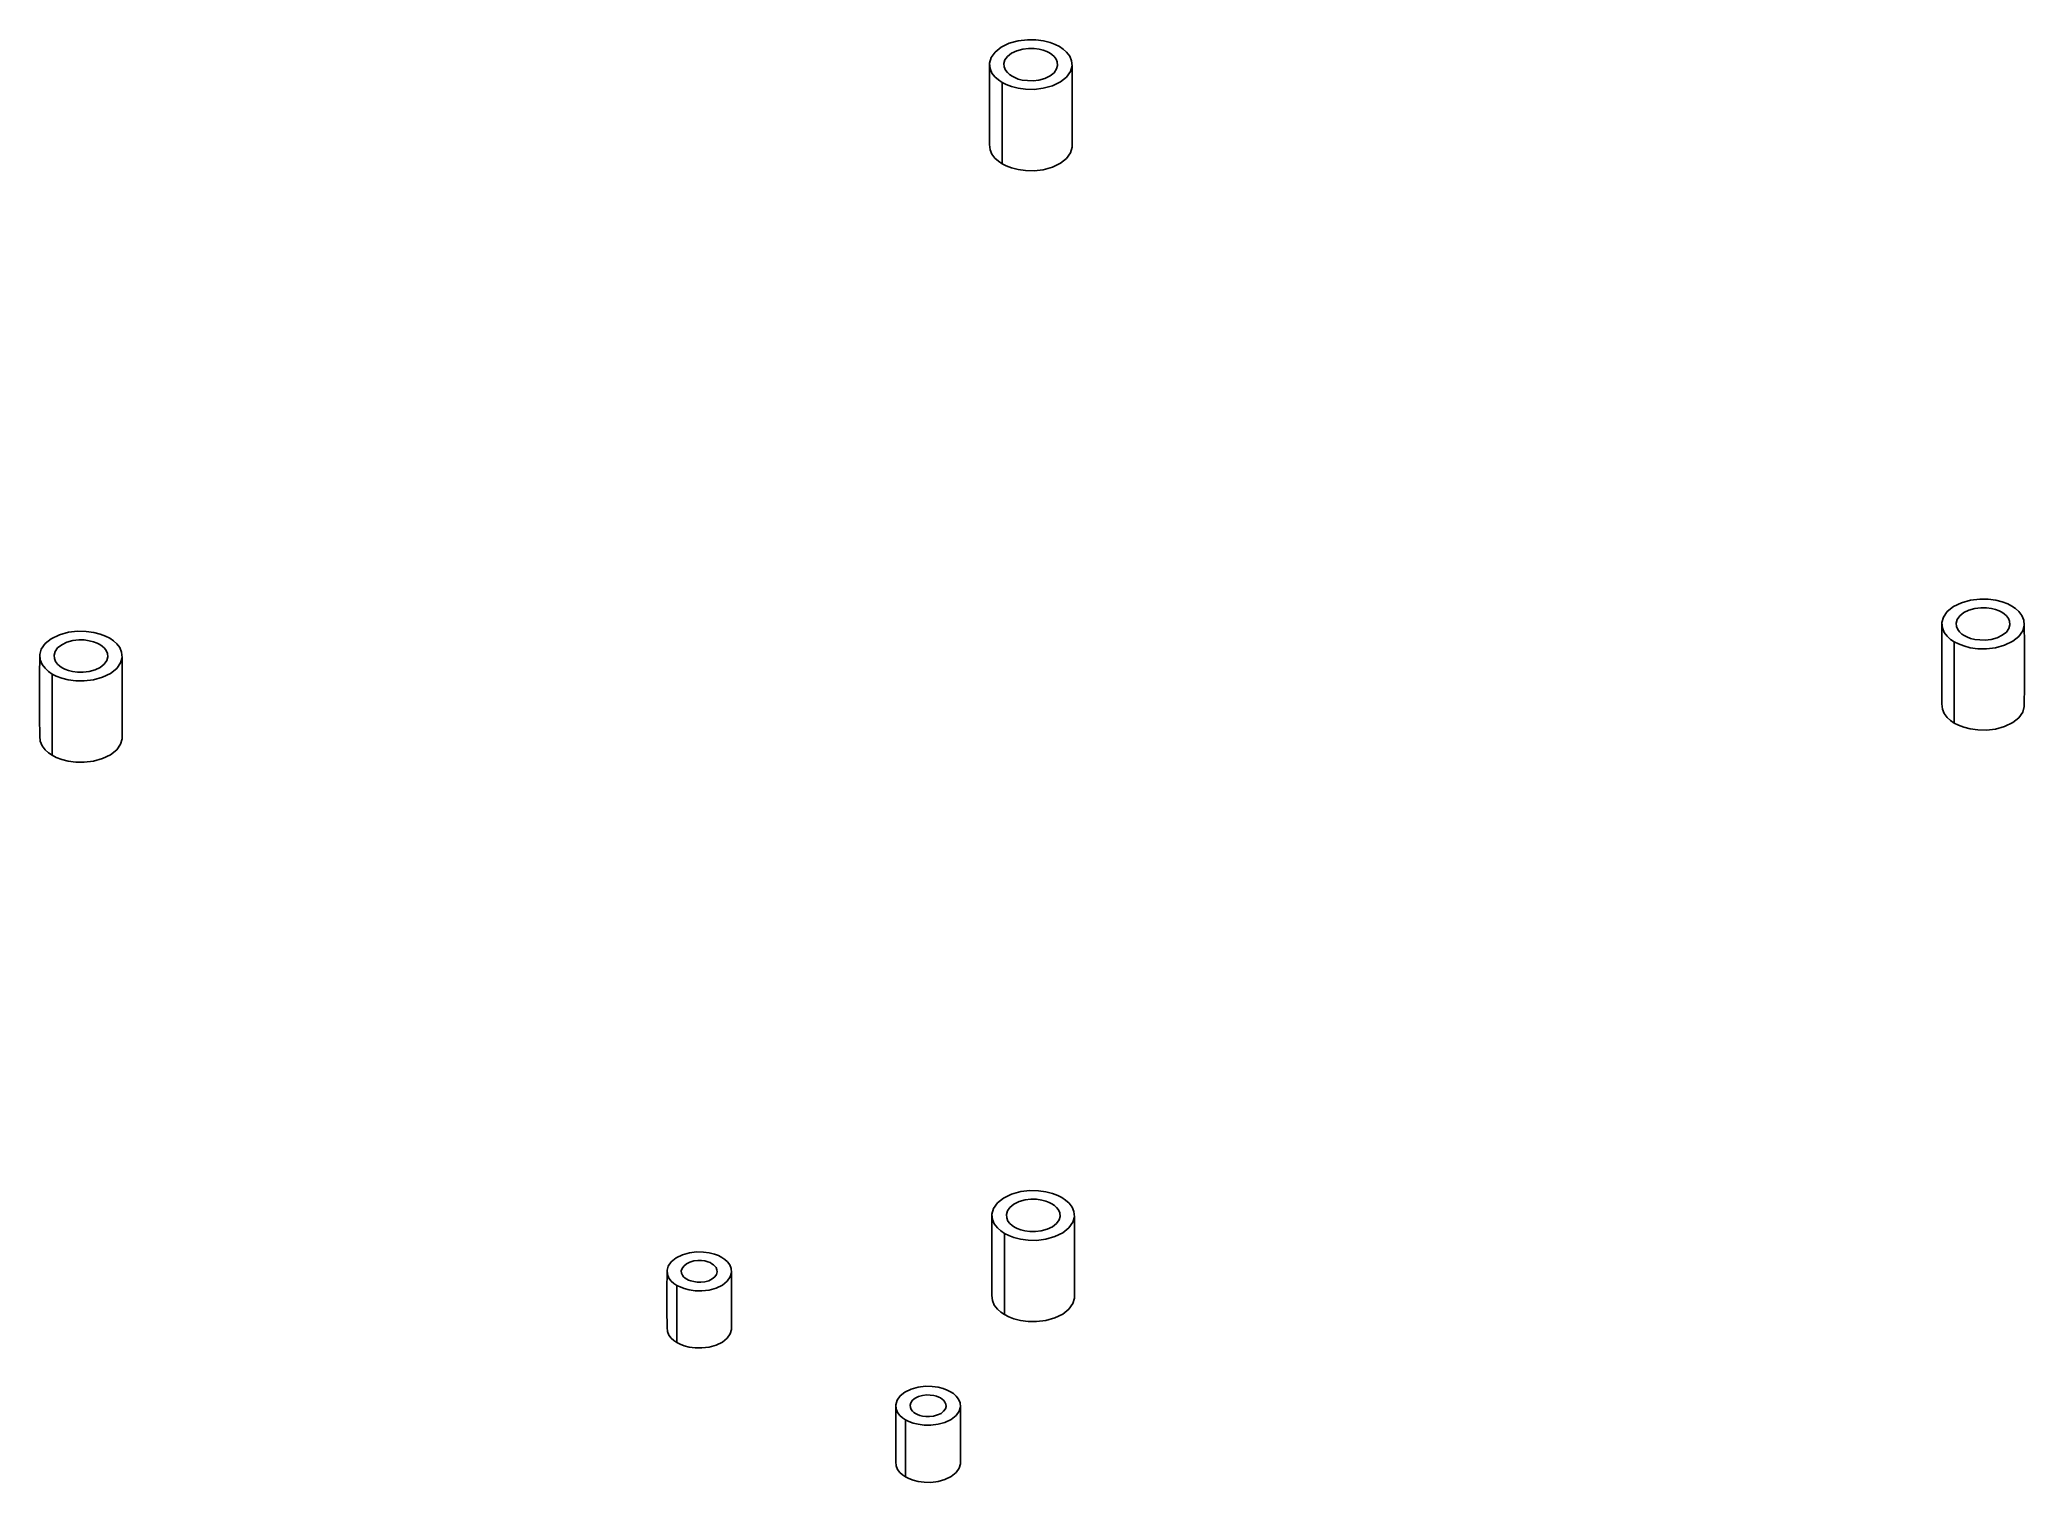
# Model space of a CAD drawing. Header units: millimetres. Extents: x -55 to 55, y -18 to 62.
import ezdxf

# ---------------------------------------------------------------- set-up
doc = ezdxf.new("R2010")
doc.units = ezdxf.units.MM
doc.layers.add('VISIBLE', color=7, linetype='Continuous')

msp = doc.modelspace()

# ---------------------------------------------------------------- linework, layer by layer
at = {"layer": 'VISIBLE'}
for p, q in [((-1.27, 61.94), (-0.77, 62.08)), ((-0.77, 62.08), (-0.26, 62.14)), ((-0.26, 62.14), (0.22, 62.14)), ((0.22, 62.14), (0.65, 62.08)), ((0.65, 62.08), (1.01, 61.99)), ((1.01, 61.99), (1.3, 61.88)), ((-2.36, 60.83), (-2.28, 61.14)), ((-2.28, 61.14), (-2.06, 61.45)), ((-2.06, 61.45), (-1.72, 61.73)), ((-1.72, 61.73), (-1.27, 61.94)), ((-1.57, 60.81), (-1.51, 61.01)), ((-1.51, 61.01), (-1.37, 61.21)), ((-1.37, 61.21), (-1.14, 61.39)), ((-1.14, 61.39), (-0.85, 61.53)), ((-0.85, 61.53), (-0.52, 61.62)), ((-0.52, 61.62), (-0.19, 61.66)), ((-0.19, 61.66), (0.12, 61.66)), ((0.12, 61.66), (0.4, 61.62)), ((0.4, 61.62), (0.63, 61.56)), ((0.63, 61.56), (0.83, 61.49)), ((0.83, 61.49), (0.98, 61.41)), ((0.98, 61.41), (1.11, 61.32)), ((1.11, 61.32), (1.24, 61.2)), ((1.24, 61.2), (1.34, 61.06)), ((1.3, 61.88), (1.54, 61.76)), ((1.34, 61.06), (1.41, 60.9)), ((1.41, 60.9), (1.43, 60.71)), ((1.54, 61.76), (1.74, 61.62)), ((1.74, 61.62), (1.93, 61.44)), ((1.93, 61.44), (2.1, 61.23)), ((2.1, 61.23), (2.2, 60.97)), ((2.2, 60.97), (2.23, 60.68)), ((-2.37, 59.6), (-2.36, 60.83)), ((-2.36, 60.83), (-2.34, 60.54)), ((-2.34, 60.54), (-2.23, 60.28)), ((-2.23, 60.28), (-2.07, 60.07)), ((-2.07, 60.07), (-1.87, 59.9)), ((-1.87, 59.9), (-1.67, 59.76)), ((-1.67, 55.22), (-1.67, 59.76)), ((-1.67, 59.76), (-1.44, 59.64)), ((-1.57, 60.81), (-1.55, 60.62)), ((-1.55, 60.62), (-1.48, 60.45)), ((-1.48, 60.45), (-1.37, 60.31)), ((-1.37, 60.31), (-1.25, 60.2)), ((-1.25, 60.2), (-1.11, 60.11)), ((-1.11, 60.11), (-0.96, 60.03)), ((-0.96, 60.03), (-0.77, 59.95)), ((-0.77, 59.95), (-0.54, 59.89)), ((-0.54, 59.89), (-0.26, 59.86)), ((-0.26, 59.86), (0.06, 59.85)), ((0.06, 59.85), (0.39, 59.89)), ((0.39, 59.89), (0.72, 59.98)), ((0.72, 59.98), (1.01, 60.12)), ((1.01, 60.12), (1.23, 60.3)), ((1.14, 59.57), (1.58, 59.79)), ((1.23, 60.3), (1.37, 60.51)), ((1.37, 60.51), (1.43, 60.71)), ((1.58, 59.79), (1.93, 60.06)), ((1.93, 60.06), (2.14, 60.37)), ((2.14, 60.37), (2.23, 60.68)), ((2.23, 60.68), (2.23, 59.64)), ((-2.37, 57.33), (-2.37, 59.6)), ((-1.44, 59.64), (-1.14, 59.53)), ((-1.14, 59.53), (-0.78, 59.43)), ((-0.78, 59.43), (-0.36, 59.38)), ((-0.36, 59.38), (0.12, 59.37)), ((0.12, 59.37), (0.63, 59.43)), ((0.63, 59.43), (1.14, 59.57)), ((2.23, 57.37), (2.23, 59.64)), ((-2.37, 57.33), (-2.36, 56.29)), ((2.23, 56.14), (2.23, 57.37)), ((-2.36, 56.29), (-2.34, 56)), ((-2.34, 56), (-2.23, 55.75)), ((-2.23, 55.75), (-2.07, 55.53)), ((-2.07, 55.53), (-1.87, 55.36)), ((-1.87, 55.36), (-1.67, 55.22)), ((1.58, 55.25), (1.93, 55.52)), ((1.93, 55.52), (2.14, 55.83)), ((2.14, 55.83), (2.23, 56.14)), ((-1.67, 55.22), (-1.44, 55.1)), ((-1.44, 55.1), (-1.14, 54.99)), ((-1.14, 54.99), (-0.78, 54.9)), ((-0.78, 54.9), (-0.36, 54.84)), ((-0.36, 54.84), (0.12, 54.83)), ((0.12, 54.83), (0.63, 54.89)), ((0.63, 54.89), (1.14, 55.03)), ((1.14, 55.03), (1.58, 55.25)), ((50.72, 29.63), (50.81, 29.94)), ((50.81, 29.94), (51.02, 30.25)), ((51.02, 30.25), (51.37, 30.53)), ((51.37, 30.53), (51.81, 30.74)), ((51.58, 29.81), (51.72, 30.01)), ((51.72, 30.01), (51.94, 30.19)), ((51.81, 30.74), (52.32, 30.88)), ((51.94, 30.19), (52.23, 30.33)), ((52.23, 30.33), (52.56, 30.42)), ((52.32, 30.88), (52.83, 30.94)), ((52.56, 30.42), (52.89, 30.46)), ((52.83, 30.94), (53.31, 30.94)), ((52.89, 30.46), (53.21, 30.46)), ((53.21, 30.46), (53.48, 30.42)), ((53.31, 30.94), (53.73, 30.88)), ((53.48, 30.42), (53.72, 30.36)), ((53.72, 30.36), (53.91, 30.28)), ((53.73, 30.88), (54.09, 30.79)), ((53.91, 30.28), (54.06, 30.21)), ((54.06, 30.21), (54.2, 30.12)), ((54.09, 30.79), (54.39, 30.67)), ((54.2, 30.12), (54.32, 30)), ((54.32, 30), (54.43, 29.86)), ((54.39, 30.67), (54.62, 30.55)), ((54.62, 30.55), (54.82, 30.42)), ((54.82, 30.42), (55.02, 30.24)), ((55.02, 30.24), (55.18, 30.03)), ((55.18, 30.03), (55.29, 29.77)), ((-54.67, 28.73), (-54.22, 28.95)), ((-54.22, 28.95), (-53.72, 29.09)), ((-53.72, 29.09), (-53.21, 29.15)), ((-53.21, 29.15), (-52.73, 29.14)), ((-52.73, 29.14), (-52.3, 29.08)), ((-52.3, 29.08), (-51.94, 28.99)), ((-51.94, 28.99), (-51.65, 28.88)), ((-51.65, 28.88), (-51.41, 28.76)), ((50.72, 28.4), (50.72, 29.63)), ((50.72, 29.63), (50.75, 29.34)), ((50.75, 29.34), (50.85, 29.08)), ((50.85, 29.08), (51.02, 28.87)), ((51.02, 28.87), (51.21, 28.69)), ((51.52, 29.6), (51.58, 29.81)), ((51.52, 29.6), (51.54, 29.41)), ((51.54, 29.41), (51.61, 29.25)), ((51.61, 29.25), (51.71, 29.11)), ((51.71, 29.11), (51.84, 28.99)), ((51.84, 28.99), (51.97, 28.9)), ((51.97, 28.9), (52.12, 28.83)), ((52.12, 28.83), (52.32, 28.75)), ((53.47, 28.69), (53.8, 28.78)), ((53.8, 28.78), (54.09, 28.92)), ((54.09, 28.92), (54.32, 29.1)), ((54.32, 29.1), (54.46, 29.3)), ((54.43, 29.86), (54.5, 29.7)), ((54.46, 29.3), (54.51, 29.51)), ((54.5, 29.7), (54.51, 29.51)), ((54.67, 28.59), (55.01, 28.86)), ((55.01, 28.86), (55.23, 29.17)), ((55.23, 29.17), (55.31, 29.48)), ((55.29, 29.77), (55.31, 29.48)), ((55.31, 29.48), (55.32, 28.44)), ((-55.32, 26.61), (-55.31, 27.84)), ((-55.31, 27.84), (-55.23, 28.15)), ((-55.31, 27.84), (-55.29, 27.55)), ((-55.23, 28.15), (-55.01, 28.46)), ((-55.01, 28.46), (-54.67, 28.73)), ((-54.51, 27.81), (-54.46, 28.01)), ((-54.51, 27.81), (-54.5, 27.62)), ((-54.46, 28.01), (-54.32, 28.22)), ((-54.32, 28.22), (-54.09, 28.39)), ((-54.09, 28.39), (-53.8, 28.54)), ((-53.8, 28.54), (-53.47, 28.63)), ((-53.47, 28.63), (-53.14, 28.67)), ((-53.14, 28.67), (-52.83, 28.66)), ((-52.83, 28.66), (-52.55, 28.62)), ((-52.55, 28.62), (-52.32, 28.56)), ((-52.32, 28.56), (-52.12, 28.49)), ((-52.12, 28.49), (-51.97, 28.41)), ((-51.97, 28.41), (-51.84, 28.32)), ((-51.84, 28.32), (-51.71, 28.21)), ((-51.71, 28.21), (-51.61, 28.07)), ((-51.61, 28.07), (-51.54, 27.9)), ((-51.58, 27.51), (-51.52, 27.71)), ((-51.54, 27.9), (-51.52, 27.71)), ((-51.41, 28.76), (-51.21, 28.62)), ((-51.21, 28.62), (-51.02, 28.45)), ((-51.02, 28.45), (-50.85, 28.24)), ((-50.85, 28.24), (-50.75, 27.98)), ((-50.81, 27.38), (-50.72, 27.69)), ((-50.75, 27.98), (-50.72, 27.69)), ((-50.72, 27.69), (-50.72, 26.65)), ((50.72, 26.13), (50.72, 28.4)), ((51.21, 28.69), (51.41, 28.56)), ((51.41, 24.02), (51.41, 28.56)), ((51.41, 28.56), (51.65, 28.44)), ((51.65, 28.44), (51.94, 28.33)), ((51.94, 28.33), (52.3, 28.23)), ((52.3, 28.23), (52.73, 28.17)), ((52.32, 28.75), (52.55, 28.69)), ((52.55, 28.69), (52.83, 28.66)), ((52.73, 28.17), (53.21, 28.17)), ((52.83, 28.66), (53.14, 28.65)), ((53.14, 28.65), (53.47, 28.69)), ((53.21, 28.17), (53.72, 28.23)), ((53.72, 28.23), (54.22, 28.37)), ((54.22, 28.37), (54.67, 28.59)), ((55.32, 26.17), (55.32, 28.44)), ((-55.32, 24.34), (-55.32, 26.61)), ((-55.29, 27.55), (-55.18, 27.29)), ((-55.18, 27.29), (-55.02, 27.08)), ((-55.02, 27.08), (-54.82, 26.9)), ((-54.82, 26.9), (-54.62, 26.76)), ((-54.62, 22.23), (-54.62, 26.76)), ((-54.62, 26.76), (-54.39, 26.64)), ((-54.5, 27.62), (-54.43, 27.45)), ((-54.43, 27.45), (-54.32, 27.31)), ((-54.39, 26.64), (-54.09, 26.53)), ((-54.32, 27.31), (-54.2, 27.2)), ((-54.2, 27.2), (-54.06, 27.11)), ((-54.06, 27.11), (-53.91, 27.03)), ((-53.91, 27.03), (-53.72, 26.96)), ((-53.72, 26.96), (-53.48, 26.9)), ((-53.48, 26.9), (-53.21, 26.86)), ((-53.21, 26.86), (-52.89, 26.86)), ((-52.89, 26.86), (-52.56, 26.9)), ((-52.56, 26.9), (-52.23, 26.99)), ((-52.32, 26.44), (-51.81, 26.58)), ((-52.23, 26.99), (-51.94, 27.13)), ((-51.94, 27.13), (-51.72, 27.31)), ((-51.81, 26.58), (-51.37, 26.79)), ((-51.72, 27.31), (-51.58, 27.51)), ((-51.37, 26.79), (-51.02, 27.07)), ((-51.02, 27.07), (-50.81, 27.38)), ((-50.72, 24.38), (-50.72, 26.65)), ((-54.09, 26.53), (-53.73, 26.44)), ((-53.73, 26.44), (-53.31, 26.38)), ((-53.31, 26.38), (-52.83, 26.38)), ((-52.83, 26.38), (-52.32, 26.44)), ((50.72, 26.13), (50.72, 25.09)), ((55.31, 24.94), (55.32, 26.17)), ((-50.72, 23.15), (-50.72, 24.38)), ((50.72, 25.09), (50.75, 24.8)), ((50.75, 24.8), (50.85, 24.55)), ((50.85, 24.55), (51.02, 24.33)), ((55.01, 24.32), (55.23, 24.63)), ((55.23, 24.63), (55.31, 24.94)), ((-55.32, 24.34), (-55.31, 23.3)), ((-55.31, 23.3), (-55.29, 23.01)), ((51.02, 24.33), (51.21, 24.16)), ((51.21, 24.16), (51.41, 24.02)), ((51.41, 24.02), (51.65, 23.9)), ((51.65, 23.9), (51.94, 23.79)), ((51.94, 23.79), (52.3, 23.7)), ((52.3, 23.7), (52.73, 23.64)), ((52.73, 23.64), (53.21, 23.63)), ((53.21, 23.63), (53.72, 23.69)), ((53.72, 23.69), (54.22, 23.83)), ((54.22, 23.83), (54.67, 24.05)), ((54.67, 24.05), (55.01, 24.32)), ((-55.29, 23.01), (-55.18, 22.75)), ((-55.18, 22.75), (-55.02, 22.54)), ((-55.02, 22.54), (-54.82, 22.36)), ((-54.82, 22.36), (-54.62, 22.23)), ((-54.62, 22.23), (-54.39, 22.11)), ((-51.81, 22.04), (-51.37, 22.26)), ((-51.37, 22.26), (-51.02, 22.53)), ((-51.02, 22.53), (-50.81, 22.84)), ((-50.81, 22.84), (-50.72, 23.15)), ((-54.39, 22.11), (-54.09, 21.99)), ((-54.09, 21.99), (-53.73, 21.9)), ((-53.73, 21.9), (-53.31, 21.84)), ((-53.31, 21.84), (-52.83, 21.84)), ((-52.83, 21.84), (-52.32, 21.9)), ((-52.32, 21.9), (-51.81, 22.04)), ((-1.14, -2.25), (-0.63, -2.11)), ((-0.63, -2.11), (-0.12, -2.05)), ((-0.12, -2.05), (0.36, -2.06)), ((0.36, -2.06), (0.78, -2.12)), ((0.78, -2.12), (1.14, -2.21)), ((1.14, -2.21), (1.44, -2.32)), ((-2.23, -3.36), (-2.14, -3.05)), ((-2.14, -3.05), (-1.93, -2.74)), ((-1.93, -2.74), (-1.58, -2.47)), ((-1.58, -2.47), (-1.14, -2.25)), ((-1.43, -3.39), (-1.37, -3.19)), ((-1.37, -3.19), (-1.23, -2.99)), ((-1.23, -2.99), (-1.01, -2.81)), ((-1.01, -2.81), (-0.72, -2.67)), ((-0.72, -2.67), (-0.39, -2.57)), ((-0.39, -2.57), (-0.06, -2.53)), ((-0.06, -2.53), (0.26, -2.54)), ((0.26, -2.54), (0.54, -2.58)), ((0.54, -2.58), (0.77, -2.64)), ((0.77, -2.64), (0.96, -2.71)), ((0.96, -2.71), (1.11, -2.79)), ((1.11, -2.79), (1.25, -2.88)), ((1.25, -2.88), (1.37, -2.99)), ((1.37, -2.99), (1.48, -3.13)), ((1.44, -2.32), (1.67, -2.44)), ((1.48, -3.13), (1.55, -3.3)), ((1.55, -3.3), (1.57, -3.49)), ((1.67, -2.44), (1.87, -2.58)), ((1.87, -2.58), (2.07, -2.75)), ((2.07, -2.75), (2.23, -2.97)), ((2.23, -2.97), (2.34, -3.22)), ((2.34, -3.22), (2.36, -3.51)), ((-2.23, -4.59), (-2.23, -3.36)), ((-2.23, -3.36), (-2.2, -3.66)), ((-2.2, -3.66), (-2.1, -3.91)), ((-2.1, -3.91), (-1.93, -4.13)), ((-1.93, -4.13), (-1.74, -4.3)), ((-1.74, -4.3), (-1.54, -4.44)), ((-1.43, -3.39), (-1.41, -3.58)), ((-1.41, -3.58), (-1.34, -3.75)), ((-1.34, -3.75), (-1.24, -3.89)), ((-1.24, -3.89), (-1.11, -4)), ((-1.11, -4), (-0.98, -4.09)), ((-0.98, -4.09), (-0.83, -4.17)), ((-0.83, -4.17), (-0.63, -4.24)), ((-0.63, -4.24), (-0.4, -4.3)), ((-0.4, -4.3), (-0.12, -4.34)), ((-0.12, -4.34), (0.19, -4.34)), ((0.19, -4.34), (0.52, -4.3)), ((0.52, -4.3), (0.85, -4.21)), ((0.85, -4.21), (1.14, -4.07)), ((1.14, -4.07), (1.37, -3.89)), ((1.27, -4.62), (1.72, -4.41)), ((1.37, -3.89), (1.51, -3.69)), ((1.51, -3.69), (1.57, -3.49)), ((1.72, -4.41), (2.06, -4.13)), ((2.06, -4.13), (2.28, -3.82)), ((2.28, -3.82), (2.36, -3.51)), ((2.36, -3.51), (2.37, -4.55)), ((-19.49, -5.63), (-19.1, -5.52)), ((-19.1, -5.52), (-18.7, -5.47)), ((-18.7, -5.47), (-18.32, -5.48)), ((-18.32, -5.48), (-17.99, -5.52)), ((-17.99, -5.52), (-17.7, -5.6)), ((-2.23, -6.86), (-2.23, -4.59)), ((-1.54, -8.97), (-1.54, -4.44)), ((-1.54, -4.44), (-1.3, -4.56)), ((-1.3, -4.56), (-1.01, -4.67)), ((-1.01, -4.67), (-0.65, -4.76)), ((-0.65, -4.76), (-0.22, -4.82)), ((-0.22, -4.82), (0.26, -4.83)), ((0.26, -4.83), (0.77, -4.76)), ((0.77, -4.76), (1.27, -4.62)), ((2.37, -6.82), (2.37, -4.55)), ((-20.35, -7.64), (-20.34, -6.5)), ((-20.34, -6.5), (-20.28, -6.26)), ((-20.34, -6.5), (-20.32, -6.73)), ((-20.28, -6.26), (-20.11, -6.02)), ((-20.11, -6.02), (-19.84, -5.8)), ((-19.84, -5.8), (-19.49, -5.63)), ((-19.55, -6.53), (-19.51, -6.39)), ((-19.55, -6.53), (-19.53, -6.65)), ((-19.51, -6.39), (-19.41, -6.26)), ((-19.41, -6.26), (-19.26, -6.14)), ((-19.26, -6.14), (-19.07, -6.04)), ((-19.07, -6.04), (-18.85, -5.98)), ((-18.85, -5.98), (-18.63, -5.96)), ((-18.63, -5.96), (-18.42, -5.96)), ((-18.42, -5.96), (-18.23, -5.98)), ((-18.23, -5.98), (-18.08, -6.02)), ((-18.08, -6.02), (-17.95, -6.07)), ((-17.95, -6.07), (-17.85, -6.13)), ((-17.85, -6.13), (-17.76, -6.19)), ((-17.76, -6.19), (-17.68, -6.26)), ((-17.7, -5.6), (-17.48, -5.68)), ((-17.68, -6.26), (-17.61, -6.35)), ((-17.61, -6.35), (-17.56, -6.47)), ((-17.59, -6.73), (-17.55, -6.59)), ((-17.56, -6.47), (-17.55, -6.59)), ((-17.48, -5.68), (-17.29, -5.78)), ((-17.29, -5.78), (-17.13, -5.89)), ((-17.13, -5.89), (-16.98, -6.02)), ((-16.98, -6.02), (-16.85, -6.19)), ((-16.85, -6.19), (-16.77, -6.39)), ((-16.82, -6.86), (-16.75, -6.62)), ((-16.77, -6.39), (-16.75, -6.62)), ((-16.75, -6.62), (-16.75, -7.61)), ((-20.35, -8.7), (-20.35, -7.64)), ((-20.32, -6.73), (-20.24, -6.93)), ((-20.24, -6.93), (-20.11, -7.1)), ((-20.11, -7.1), (-19.96, -7.23)), ((-19.96, -7.23), (-19.8, -7.34)), ((-19.8, -10.53), (-19.8, -7.34)), ((-19.8, -7.34), (-19.62, -7.43)), ((-19.62, -7.43), (-19.39, -7.52)), ((-19.53, -6.65), (-19.49, -6.77)), ((-19.49, -6.77), (-19.42, -6.86)), ((-19.42, -6.86), (-19.33, -6.93)), ((-19.39, -7.52), (-19.11, -7.59)), ((-19.33, -6.93), (-19.24, -6.99)), ((-19.24, -6.99), (-19.14, -7.05)), ((-19.14, -7.05), (-19.01, -7.09)), ((-19.11, -7.59), (-18.78, -7.64)), ((-19.01, -7.09), (-18.86, -7.13)), ((-18.86, -7.13), (-18.67, -7.16)), ((-18.78, -7.64), (-18.4, -7.65)), ((-18.67, -7.16), (-18.46, -7.16)), ((-18.46, -7.16), (-18.24, -7.14)), ((-18.4, -7.65), (-18, -7.6)), ((-18.24, -7.14), (-18.02, -7.08)), ((-18.02, -7.08), (-17.83, -6.98)), ((-18, -7.6), (-17.6, -7.49)), ((-17.83, -6.98), (-17.68, -6.86)), ((-17.68, -6.86), (-17.59, -6.73)), ((-17.6, -7.49), (-17.26, -7.32)), ((-17.26, -7.32), (-16.99, -7.1)), ((-16.99, -7.1), (-16.82, -6.86)), ((-16.75, -8.67), (-16.75, -7.61)), ((-2.23, -6.86), (-2.23, -7.9)), ((2.36, -8.05), (2.37, -6.82)), ((-20.35, -8.7), (-20.34, -9.69)), ((-16.75, -9.8), (-16.75, -8.67)), ((-2.23, -7.9), (-2.2, -8.19)), ((-2.2, -8.19), (-2.1, -8.45)), ((-2.1, -8.45), (-1.93, -8.66)), ((-1.93, -8.66), (-1.74, -8.84)), ((-1.74, -8.84), (-1.54, -8.97)), ((1.72, -8.95), (2.06, -8.67)), ((2.06, -8.67), (2.28, -8.36)), ((2.28, -8.36), (2.36, -8.05)), ((-20.34, -9.69), (-20.32, -9.91)), ((-20.32, -9.91), (-20.24, -10.11)), ((-16.82, -10.05), (-16.75, -9.8)), ((-1.54, -8.97), (-1.3, -9.09)), ((-1.3, -9.09), (-1.01, -9.21)), ((-1.01, -9.21), (-0.65, -9.3)), ((-0.65, -9.3), (-0.22, -9.36)), ((-0.22, -9.36), (0.26, -9.36)), ((0.26, -9.36), (0.77, -9.3)), ((0.77, -9.3), (1.27, -9.16)), ((1.27, -9.16), (1.72, -8.95)), ((-20.24, -10.11), (-20.11, -10.28)), ((-20.11, -10.28), (-19.96, -10.42)), ((-19.96, -10.42), (-19.8, -10.53)), ((-19.8, -10.53), (-19.62, -10.62)), ((-19.62, -10.62), (-19.39, -10.71)), ((-19.39, -10.71), (-19.11, -10.78)), ((-19.11, -10.78), (-18.78, -10.82)), ((-18.78, -10.82), (-18.4, -10.83)), ((-18.4, -10.83), (-18, -10.78)), ((-18, -10.78), (-17.6, -10.67)), ((-17.6, -10.67), (-17.26, -10.5)), ((-17.26, -10.5), (-16.99, -10.29)), ((-16.99, -10.29), (-16.82, -10.05)), ((-7.08, -13.3), (-6.74, -13.13)), ((-6.74, -13.13), (-6.34, -13.02)), ((-6.34, -13.02), (-5.94, -12.97)), ((-5.94, -12.97), (-5.56, -12.98)), ((-5.56, -12.98), (-5.23, -13.02)), ((-5.23, -13.02), (-4.95, -13.09)), ((-4.95, -13.09), (-4.72, -13.18)), ((-4.72, -13.18), (-4.54, -13.27)), ((-4.54, -13.27), (-4.38, -13.38)), ((-7.59, -14), (-7.52, -13.75)), ((-7.59, -15.13), (-7.59, -14)), ((-7.59, -14), (-7.57, -14.23)), ((-7.57, -14.23), (-7.49, -14.43)), ((-7.52, -13.75), (-7.35, -13.51)), ((-7.35, -13.51), (-7.08, -13.3)), ((-6.79, -14.02), (-6.75, -13.89)), ((-6.79, -14.02), (-6.78, -14.15)), ((-6.78, -14.15), (-6.73, -14.26)), ((-6.75, -13.89), (-6.66, -13.75)), ((-6.73, -14.26), (-6.66, -14.36)), ((-6.66, -13.75), (-6.51, -13.63)), ((-6.66, -14.36), (-6.58, -14.43)), ((-6.51, -13.63), (-6.32, -13.54)), ((-6.32, -13.54), (-6.1, -13.48)), ((-6.1, -13.48), (-5.87, -13.45)), ((-5.87, -13.45), (-5.67, -13.46)), ((-5.67, -13.46), (-5.48, -13.48)), ((-5.48, -13.48), (-5.32, -13.52)), ((-5.32, -13.52), (-5.2, -13.57)), ((-5.2, -13.57), (-5.1, -13.62)), ((-5.1, -13.62), (-5.01, -13.68)), ((-5.07, -14.48), (-4.93, -14.36)), ((-5.01, -13.68), (-4.92, -13.76)), ((-4.93, -14.36), (-4.83, -14.22)), ((-4.92, -13.76), (-4.85, -13.85)), ((-4.85, -13.85), (-4.8, -13.96)), ((-4.83, -14.22), (-4.79, -14.09)), ((-4.8, -13.96), (-4.79, -14.09)), ((-4.38, -13.38), (-4.23, -13.52)), ((-4.23, -13.52), (-4.1, -13.69)), ((-4.23, -14.6), (-4.06, -14.36)), ((-4.1, -13.69), (-4.01, -13.89)), ((-4.06, -14.36), (-3.99, -14.11)), ((-4.01, -13.89), (-3.99, -14.11)), ((-3.99, -14.11), (-3.99, -15.1)), ((-7.59, -16.2), (-7.59, -15.13)), ((-7.49, -14.43), (-7.36, -14.59)), ((-7.36, -14.59), (-7.21, -14.73)), ((-7.21, -14.73), (-7.05, -14.84)), ((-7.05, -18.02), (-7.05, -14.84)), ((-7.05, -14.84), (-6.86, -14.93)), ((-6.86, -14.93), (-6.63, -15.02)), ((-6.63, -15.02), (-6.35, -15.09)), ((-6.58, -14.43), (-6.49, -14.49)), ((-6.49, -14.49), (-6.39, -14.54)), ((-6.39, -14.54), (-6.26, -14.59)), ((-6.35, -15.09), (-6.02, -15.14)), ((-6.26, -14.59), (-6.1, -14.63)), ((-6.1, -14.63), (-5.92, -14.66)), ((-6.02, -15.14), (-5.64, -15.14)), ((-5.92, -14.66), (-5.71, -14.66)), ((-5.71, -14.66), (-5.49, -14.63)), ((-5.64, -15.14), (-5.24, -15.09)), ((-5.49, -14.63), (-5.27, -14.57)), ((-5.27, -14.57), (-5.07, -14.48)), ((-5.24, -15.09), (-4.85, -14.98)), ((-4.85, -14.98), (-4.5, -14.82)), ((-4.5, -14.82), (-4.23, -14.6)), ((-3.99, -16.16), (-3.99, -15.1)), ((-7.59, -16.2), (-7.59, -17.18)), ((-3.99, -17.3), (-3.99, -16.16)), ((-7.59, -17.18), (-7.57, -17.41)), ((-7.57, -17.41), (-7.49, -17.61)), ((-7.49, -17.61), (-7.36, -17.78)), ((-4.23, -17.78), (-4.06, -17.54)), ((-4.06, -17.54), (-3.99, -17.3)), ((-7.36, -17.78), (-7.21, -17.91)), ((-7.21, -17.91), (-7.05, -18.02)), ((-7.05, -18.02), (-6.86, -18.12)), ((-6.86, -18.12), (-6.63, -18.2)), ((-6.63, -18.2), (-6.35, -18.28)), ((-6.35, -18.28), (-6.02, -18.32)), ((-6.02, -18.32), (-5.64, -18.33)), ((-5.64, -18.33), (-5.24, -18.28)), ((-5.24, -18.28), (-4.85, -18.17)), ((-4.85, -18.17), (-4.5, -18)), ((-4.5, -18), (-4.23, -17.78))]:
    msp.add_line(p, q, dxfattribs=at)

doc.saveas('drawing.dxf')
